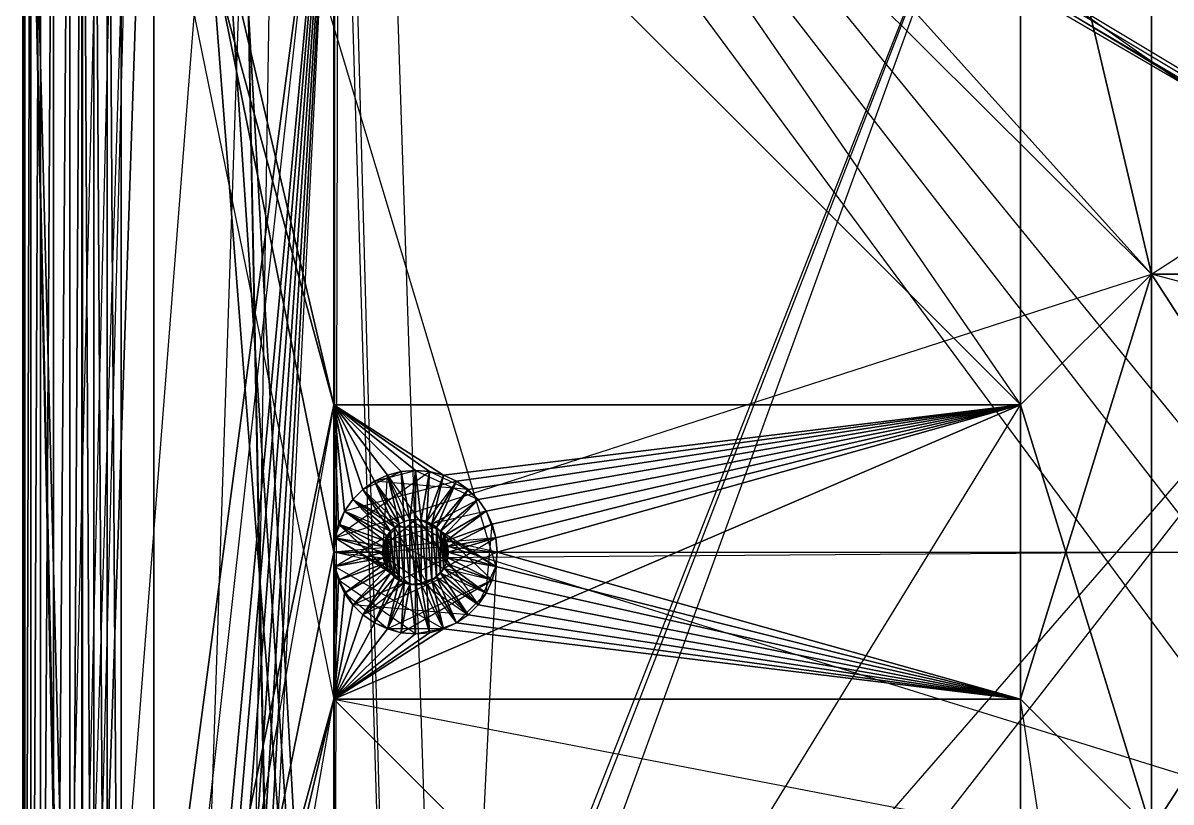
# Model space of a CAD drawing. Extents: x -139 to 143, y -92 to 96.
# Drawn here: x -138.6 to -56.2, y -16.4 to 39.6 of the extents above; entities that cross this region are included whole.
import ezdxf

# ---------------------------------------------------------------- set-up
doc = ezdxf.new("R2010")
doc.units = 0
doc.layers.get('0').update_dxf_attribs({"linetype": 'CONTINUOUS'})

msp = doc.modelspace()

# ---------------------------------------------------------------- linework, layer by layer
at = {"color": 7}
for points in [[(-129.233, -89.72, -0.822), (-129.233, 92.869, -0.587), (-129.233, 95.572, -0.822), (-129.233, 95.572, -0.587), (-129.233, 92.869, -0.587), (-129.233, 95.572, -0.822), (-129.233, 92.869, -0.587), (-129.233, 92.869, -0.822), (-129.233, 95.572, -0.822), (133.958, -92.422, -0.822)], [(133.958, 95.572, 5.052), (-129.233, 95.572, -0.587), (133.958, 95.572, 5.052), (-129.233, 95.572, 5.052), (-129.233, 95.572, -0.587), (-129.233, -92.422, -0.587), (133.958, -92.422, -0.822), (-129.233, -92.422, -0.822), (-129.233, -92.422, -0.587), (-129.233, -92.422, -0.587), (133.958, -92.422, -0.587)], [(132.326, -92.279, 5.052), (-127.601, -92.279, 5.052), (-126.019, -91.855, 5.052), (132.326, -92.279, 5.052), (-127.601, -92.279, 5.052), (133.958, -92.422, 5.052), (-129.233, -92.422, 5.052), (-127.601, -92.279, 5.052), (-121.422, 91.342, 5.052), (126.757, 92.214, 5.052)], [(126.147, 91.342, 5.287), (-121.422, 91.342, 5.052), (126.147, 91.342, 5.287), (-121.422, 91.342, 5.287), (-121.422, 91.342, 5.052), (-131.583, 79.906, -5.287), (-131.583, 77.107, -0.587), (-131.583, 79.906, -0.587), (-131.583, 79.906, -5.287), (-131.583, 77.107, -0.587), (-131.583, -73.958, -0.587), (-131.583, 77.107, -0.117), (-131.583, 77.107, -0.587), (-131.583, 79.906, -5.287), (-131.583, -73.958, -0.587), (-131.583, 77.107, -0.587), (-131.583, 79.906, -5.287), (-131.583, -76.757, -5.287)], [(-122.94, -80.732, 5.287), (-66.961, 61.498, 5.287), (-122.536, 86.172, 5.287), (-121.422, 91.342, 5.287), (-66.961, 61.498, 5.287), (-121.422, -88.192, 5.287)], [(-17.612, 73.247, 5.287), (-66.961, 61.498, 5.287), (-121.422, 91.342, 5.287), (-57.561, 73.247, 5.287), (-66.961, 61.498, 5.287), (-122.638, -81.859, 5.287)], [(69.399, 47.859, 5.287), (-121.422, 91.342, 5.287), (-17.612, 73.247, 5.287), (-57.561, 73.247, 5.287), (-121.422, 91.342, 5.287), (-66.961, 12.149, 5.287), (-57.561, 21.549, 5.287), (-66.961, -9, 5.287), (-66.961, 12.149, 5.287), (-66.961, 61.498, 5.287), (-57.561, 21.549, 5.287), (-66.961, 12.149, 5.287), (-66.961, 61.498, 5.287), (-57.561, 21.549, 5.287), (-66.961, 61.498, 5.287), (-57.561, 73.247, 5.287), (-57.561, 21.549, 5.287), (-122.536, 86.172, 5.287), (-66.961, 61.498, 5.287), (-116.309, 61.498, 5.287), (-122.536, 86.172, 5.287), (-17.612, 73.247, 5.287), (-121.422, 91.342, 5.287), (126.147, 91.342, 5.287)], [(133.958, -92.422, -0.587), (-134.403, -78.774, -0.822), (-134.403, 81.923, -5.287), (-134.403, 81.923, -0.822), (-134.403, -78.774, -0.822), (-134.403, 81.923, -5.287), (-134.403, -78.774, -0.822), (-134.403, -78.774, -5.287), (-134.403, 81.923, -5.287), (-134.403, -75.211, 5.287), (-134.403, 78.361, 5.052), (-134.403, 78.361, 5.287), (-134.403, -75.211, 5.287), (-134.403, 78.361, 5.052), (-134.403, -75.211, 5.287), (-134.403, -75.211, 5.052), (-134.403, 78.361, 5.052), (128.158, 89.521, -5.287), (-122.968, 88.522, -5.287), (127.692, 88.522, -5.287)], [(124.893, -85.372, -0.587), (-122.968, -85.372, -5.287), (127.692, -85.372, -5.287), (-120.169, -85.372, -0.587), (-122.968, -85.372, -5.287), (124.893, -85.372, -0.587), (-120.169, -85.372, -0.587), (-122.968, -85.372, -5.287), (-120.169, -85.372, -0.587), (-122.968, -85.372, -0.587), (-122.968, -85.372, -5.287), (-120.169, 88.522, -0.117), (124.893, 88.522, -0.587), (-120.169, 88.522, -0.587), (-120.169, 88.522, -0.117), (124.893, 88.522, -0.587), (-120.169, 88.522, -0.117), (124.893, 88.522, -0.117)], [(-5.708, 77.858, -0.117), (-66.961, 61.498, -0.117), (-57.561, 21.549, -0.117), (-57.561, 73.247, -0.117), (-66.961, 61.498, -0.117), (-57.561, 21.549, -0.117), (-66.961, 12.149, -0.117), (-57.561, -18.4, -0.117), (-57.561, 21.549, -0.117), (-57.561, 21.549, -0.117), (-66.961, 61.498, -0.117), (-66.961, 12.149, -0.117), (-57.561, 21.549, -0.117), (-104.914, 74.082, -0.117), (-66.961, 61.498, -0.117), (-57.561, 73.247, -0.117), (-104.914, 74.082, -0.117), (-120.169, 88.522, -0.117), (-57.561, 73.247, -0.117), (-5.708, 77.858, -0.117), (-120.169, 88.522, -0.117), (-120.169, 88.522, -0.117), (-5.708, 77.858, -0.117)], [(-135.931, -83.022, 5.287), (-122.638, 87.335, 5.287)], [(-138.633, -83.022, 5.052), (-138.633, 86.172, -0.587), (-138.633, 86.172, 5.052), (-138.633, -83.022, 5.052), (-138.633, -83.022, -0.587), (-138.633, 86.172, -0.587), (-138.633, -83.022, 5.052), (-138.633, -83.022, -0.587), (-138.633, 86.172, -0.587), (-138.633, -83.022, -0.587), (-138.633, 86.172, -0.822), (-138.633, 86.172, -0.587), (-138.633, 86.172, -0.822), (-138.633, -83.022, -0.587), (-138.633, -83.022, -0.822), (-138.633, 86.172, -0.822), (140.553, 85.009, -0.822)], [(143.358, -83.022, -0.822), (-138.633, 86.172, -0.822), (-134.403, 81.923, -0.822), (-135.033, 82.823, -0.822), (-138.633, 86.172, -0.822), (-134.403, 81.923, -0.822), (-138.633, 86.172, -0.822), (-134.403, -78.774, -0.822), (-134.403, 81.923, -0.822), (-138.633, 86.172, -0.822), (-135.033, 82.823, -0.822), (-135.527, 83.881, -0.822), (-138.633, 86.172, -0.822), (-138.633, -83.022, -0.822)], [(-134.403, -78.774, -0.822), (-138.633, 86.172, -0.822), (-138.633, -83.022, -0.822), (-138.633, 86.172, -0.822), (-135.527, 83.881, -0.822), (-135.829, 85.009, -0.822), (-138.633, 86.172, -0.822), (-134.403, -78.774, -0.822)], [(-134.403, -78.774, -0.822), (-138.633, 86.172, -0.822), (-135.829, 85.009, -0.822), (-135.931, 86.172, -0.822), (-138.633, 86.172, -0.822), (-135.033, -79.674, -0.822)], [(140.655, 86.172, -0.822), (-135.931, 86.172, -0.587), (-138.633, 86.172, -0.822), (-135.931, 86.172, -0.822), (-135.931, 86.172, -0.587), (-138.633, 86.172, -0.822), (-135.931, 86.172, -0.587), (-138.633, 86.172, -0.587), (-138.633, 86.172, -0.822), (-135.275, -75.822, 5.052), (-134.403, 78.361, 5.052), (-134.403, -75.211, 5.052)], [(-138.633, -83.022, 5.052), (-138.49, 84.54, 5.052), (-138.633, -83.022, 5.052), (-138.633, 86.172, 5.052), (-138.49, 84.54, 5.052), (143.215, -81.39, 5.052)], [(-123.433, -79.674, 5.287), (-116.309, 61.498, 5.287), (-122.638, 85.009, 5.287), (-122.536, 86.172, 5.287), (-116.309, 61.498, 5.287), (-124.103, -78.717, 5.287)], [(-124.103, -78.717, 5.287), (-116.309, 61.498, 5.287), (-122.94, 83.881, 5.287), (-122.638, 85.009, 5.287), (-116.309, 61.498, 5.287), (-124.929, -77.892, 5.287)], [(-138.633, -83.022, 5.052), (-138.49, 84.54, 5.052), (-138.49, -81.39, 5.052)], [(-138.49, -81.39, 5.052), (-138.49, 84.54, 5.052), (-138.066, 82.957, 5.052), (-138.49, -81.39, 5.052)], [(-135.527, 83.881, -0.587), (140.655, -83.022, -0.587)], [(-135.527, 83.881, 5.287), (143.358, -83.022, 5.052)], [(-124.929, -77.892, 5.287), (-116.309, 61.498, 5.287), (-123.433, 82.823, 5.287), (-122.94, 83.881, 5.287), (-116.309, 61.498, 5.287), (-125.885, -77.222, 5.287)], [(-138.49, -81.39, 5.052), (-138.066, 82.957, 5.052), (-138.066, -79.808, 5.052)], [(-138.066, -79.808, 5.052), (-138.066, 82.957, 5.052), (-137.374, 81.472, 5.052), (-138.066, -79.808, 5.052)], [(-135.033, 82.823, 5.287), (-116.309, -9, 5.287), (-66.961, 12.149, 5.287), (-66.961, -9, 5.287), (-116.309, -9, 5.287), (-66.961, 12.149, 5.287), (-116.309, -9, 5.287), (-116.309, 12.149, 5.287), (-66.961, 12.149, 5.287), (-57.561, -18.4, 5.287), (-31.712, 21.549, 5.287)], [(-125.885, -77.222, 5.287), (-116.309, 61.498, 5.287), (-124.103, 81.867, 5.287), (-123.433, 82.823, 5.287), (-116.309, 61.498, 5.287), (-126.943, -76.729, 5.287)], [(-133.538, -77.892, -5.287), (-134.364, 81.867, -5.287), (-134.403, 81.923, -5.287), (-134.364, -78.717, -5.287), (-134.364, 81.867, -5.287), (-134.403, 81.923, -5.287), (-134.364, -78.717, -5.287), (-134.403, 81.923, -5.287), (-134.403, -78.774, -5.287)], [(-132.582, -77.222, -5.287), (-133.538, 81.042, -5.287), (-134.364, 81.867, -5.287), (-133.538, -77.892, -5.287), (-133.538, 81.042, -5.287), (-134.364, 81.867, -5.287), (-134.364, 81.867, -5.287), (-134.364, -78.717, -5.287)], [(-126.943, -76.729, 5.287), (-116.309, 61.498, 5.287), (-124.929, 81.042, 5.287), (-124.103, 81.867, 5.287), (-116.309, 61.498, 5.287), (-128.07, -76.427, 5.287)], [(-138.066, -79.808, 5.052), (-137.374, 81.472, 5.052), (-137.374, -78.323, 5.052)], [(-137.374, -78.323, 5.052), (-137.374, 81.472, 5.052), (-136.434, 80.13, 5.052), (-137.374, -78.323, 5.052)], [(-135.275, -75.822, 5.287), (-131.524, 79.879, 5.287), (-134.403, 78.361, 5.287), (-132.582, 80.372, 5.287), (-131.524, 79.879, 5.287), (-132.582, 80.372, 5.287), (-134.403, 78.361, 5.287), (-133.538, 81.042, 5.287), (-132.582, 80.372, 5.287), (-136.434, -76.98, 5.287)], [(-131.583, -76.757, -5.287), (-132.582, 80.372, -5.287), (-133.538, 81.042, -5.287), (-132.582, -77.222, -5.287), (-132.582, 80.372, -5.287), (-133.538, 81.042, -5.287), (-133.538, 81.042, -5.287), (-133.538, -77.892, -5.287)], [(-128.07, -76.427, 5.287), (-116.309, 61.498, 5.287), (-125.885, 80.372, 5.287), (-124.929, 81.042, 5.287), (-116.309, 61.498, 5.287), (-129.233, -76.325, 5.287)], [(-137.374, -78.323, 5.052), (-136.434, 80.13, 5.052), (-136.434, -76.98, 5.052)], [(-136.434, -76.98, 5.052), (-136.434, 80.13, 5.052), (-135.275, 78.971, 5.052), (-136.434, -76.98, 5.052)], [(-129.233, -76.325, 5.287), (-116.309, 61.498, 5.287), (-126.943, 79.879, 5.287), (-125.885, 80.372, 5.287), (-116.309, 61.498, 5.287), (-134.403, 78.361, 5.287), (-116.309, 12.149, 5.287), (-134.403, -75.211, 5.287), (-134.403, 78.361, 5.287), (-116.309, 61.498, 5.287), (-128.07, 79.576, 5.287), (-126.943, 79.879, 5.287), (-116.309, 61.498, 5.287), (-116.309, -58.348, 5.287)], [(137.306, -77.222, -5.287), (-132.582, 80.372, -5.287), (-131.583, -76.757, -5.287), (-131.583, 79.906, -5.287), (-132.582, 80.372, -5.287), (-132.582, 80.372, -5.287), (-132.582, -77.222, -5.287)], [(-119.977, -84.655, -0.117), (-123.191, 78.971, -0.117), (-115.522, 75.01, -0.117), (-122.033, 80.13, -0.117), (-123.191, 78.971, -0.117), (-119.977, -81.39, -0.117)], [(-134.403, -75.211, 5.287), (-130.396, 79.576, 5.287), (-134.403, 78.361, 5.287), (-131.524, 79.879, 5.287), (-130.396, 79.576, 5.287), (-135.275, -75.822, 5.287)], [(-134.403, -75.211, 5.287), (-116.309, 61.498, 5.287), (-129.233, 79.475, 5.287), (-128.07, 79.576, 5.287), (-116.309, 61.498, 5.287), (-134.403, -75.211, 5.287)], [(-134.403, -75.211, 5.287), (-129.233, 79.475, 5.287), (-134.403, 78.361, 5.287), (-130.396, 79.576, 5.287), (-129.233, 79.475, 5.287), (-134.403, -75.211, 5.287)], [(-134.403, -75.211, 5.287), (-129.233, 79.475, 5.287), (-116.309, 61.498, 5.287), (-134.403, 78.361, 5.287), (-129.233, 79.475, 5.287), (-134.403, -75.211, 5.287)], [(-131.583, -73.958, -0.587), (-131.583, 79.906, -5.287), (-131.583, -76.757, -5.287)], [(-136.434, -76.98, 5.052), (-135.275, 78.971, 5.052), (-135.275, -75.822, 5.052)], [(-135.275, -75.822, 5.052), (-135.275, 78.971, 5.052), (-134.403, 78.361, 5.052), (-135.275, -75.822, 5.052)], [(-116.309, -58.348, 5.287), (-116.309, 12.149, 5.287), (-134.403, 78.361, 5.287), (-116.309, 61.498, 5.287), (-116.309, 12.149, 5.287), (-134.403, -75.211, 5.287)], [(-116.309, -68.923, -0.117), (-124.534, 78.032, -0.117), (-116.22, 73.093, -0.117), (-123.191, 78.971, -0.117), (-124.534, 78.032, -0.117), (-116.309, -68.923, -0.117)], [(-4.688, -74.798, -0.117), (-115.522, 75.01, -0.117), (-123.191, 78.971, -0.117), (-115.955, 74.082, -0.117), (-115.522, 75.01, -0.117), (-111.454, -74.708, -0.117)], [(-111.454, -74.708, -0.117), (-115.955, 74.082, -0.117), (-123.191, 78.971, -0.117), (-116.22, 73.093, -0.117), (-115.955, 74.082, -0.117), (-116.309, -68.923, -0.117)], [(-116.309, -68.923, -0.117), (-126.019, 77.339, -0.117), (-116.309, 72.072, -0.117), (-124.534, 78.032, -0.117), (-126.019, 77.339, -0.117), (-116.309, -68.923, -0.117)], [(-116.309, -68.923, -0.117), (-116.22, 73.093, -0.117), (-124.534, 78.032, -0.117), (-116.309, 72.072, -0.117), (-116.22, 73.093, -0.117), (-116.309, -68.923, -0.117)], [(-131.583, -73.958, -0.587), (-131.583, 77.107, -0.117), (-131.583, -73.958, -0.587)], [(-131.583, -73.958, -0.117), (-131.583, 77.107, -0.117), (136.308, 77.107, -0.117)], [(-131.583, 77.107, -0.117), (-116.309, 12.149, -0.117), (-116.309, 61.498, -0.117), (-116.309, 12.149, -0.117), (-131.583, 77.107, -0.117), (-116.309, 1.575, -0.117), (-116.309, 12.149, -0.117), (-131.583, -73.958, -0.117), (-116.309, 1.575, -0.117), (-131.583, 77.107, -0.117), (-131.583, -73.958, -0.117), (-114.934, 75.849, -0.117)], [(-116.309, -68.923, -0.117), (-116.309, 61.498, -0.117), (-129.233, 76.772, -0.117), (-130.866, 76.915, -0.117), (-116.309, 61.498, -0.117), (-116.309, -68.923, -0.117)], [(-116.309, -68.923, -0.117), (-116.309, 61.498, -0.117), (-127.601, 76.915, -0.117), (-129.233, 76.772, -0.117), (-116.309, 61.498, -0.117), (-116.309, -68.923, -0.117)], [(-116.309, -68.923, -0.117), (-127.601, 76.915, -0.117), (-116.309, 72.072, -0.117), (-126.019, 77.339, -0.117), (-127.601, 76.915, -0.117), (-116.309, -68.923, -0.117)], [(-127.601, 76.915, -0.117), (-104.649, 0.555, -0.117), (-66.961, -9, -0.117), (-104.559, 1.575, -0.117), (-104.649, 0.555, -0.117), (-104.914, -0.434, -0.117), (-66.961, -9, -0.117), (-104.649, 0.555, -0.117), (-104.914, -0.434, -0.117), (-105.346, -1.363, -0.117), (-66.961, -9, -0.117), (-104.914, -0.434, -0.117), (-105.346, -1.363, -0.117), (-105.934, -2.201, -0.117), (-66.961, -9, -0.117), (-105.346, -1.363, -0.117), (-105.934, -2.201, -0.117), (-106.658, -2.926, -0.117), (-66.961, -9, -0.117), (-105.934, -2.201, -0.117), (-106.658, -2.926, -0.117), (-107.497, -3.513, -0.117), (-66.961, -9, -0.117), (-106.658, -2.926, -0.117), (-107.497, -3.513, -0.117), (-108.425, -3.946, -0.117), (-66.961, -9, -0.117), (-107.497, -3.513, -0.117), (-108.425, -3.946, -0.117), (-116.309, -9, -0.117), (-108.425, -3.946, -0.117), (-109.414, -4.211, -0.117), (-116.309, -9, -0.117), (-116.309, -9, -0.117), (-109.414, -4.211, -0.117), (-110.434, -4.3, -0.117), (-116.309, -9, -0.117), (-116.309, -9, -0.117), (-110.434, -4.3, -0.117), (-111.454, -4.211, -0.117), (-116.309, -9, -0.117), (-108.425, -3.946, -0.117), (-116.309, -9, -0.117), (-66.961, -9, -0.117), (-108.425, -3.946, -0.117), (-112.443, -3.946, -0.117), (-116.309, -9, -0.117), (-111.454, -4.211, -0.117), (-112.443, -3.946, -0.117), (-113.371, -3.513, -0.117), (-116.309, -9, -0.117), (-112.443, -3.946, -0.117), (-113.371, -3.513, -0.117), (-114.21, -2.926, -0.117), (-116.309, -9, -0.117), (-113.371, -3.513, -0.117), (-114.21, -2.926, -0.117), (-114.934, -2.201, -0.117), (-116.309, -9, -0.117), (-114.21, -2.926, -0.117), (-114.934, -2.201, -0.117), (-115.522, -1.363, -0.117), (-116.309, -9, -0.117), (-114.934, -2.201, -0.117), (-115.522, -1.363, -0.117), (-115.955, -0.434, -0.117), (-116.309, -9, -0.117), (-115.522, -1.363, -0.117), (-115.955, -0.434, -0.117), (-116.22, 0.555, -0.117), (-116.309, -9, -0.117), (-115.955, -0.434, -0.117), (-116.22, 0.555, -0.117), (-116.309, -9, -0.117), (-116.22, 0.555, -0.117), (-116.309, 1.575, -0.117), (-116.309, -9, -0.117), (38.965, -38.926, -0.117)], [(-22.312, 12.149, -0.117), (-57.561, 21.549, -0.117), (-57.561, 73.247, 5.287), (-57.561, 73.247, -0.117), (-57.561, 21.549, -0.117), (-57.561, 73.247, 5.287), (-57.561, 21.549, -0.117), (-57.561, 21.549, 5.287), (-57.561, 73.247, 5.287), (-31.712, 21.549, 5.287)], [(-135.527, -85.313, 5.287), (1.187, 72.072, -9.4)], [(-112.748, -69.331, -0.117), (-2.373, 72.481, -0.117)], [(-7.002, 1.167, -0.117), (-108.12, 72.481, -0.117)], [(-108.084, 72.072, -9.4), (1.187, -68.923, -9.4)], [(-112.748, 71.664, -0.117), (-108.12, -68.515, -0.117)], [(-31.712, -18.4, -0.117), (-104.649, 71.052, -0.117)], [(-116.309, -58.348, -0.117), (-116.309, 12.149, -0.117), (-116.309, 61.498, 5.287)], [(-116.309, 61.498, -0.117), (-116.309, 12.149, -0.117), (-116.309, 61.498, 5.287), (-116.309, 12.149, -0.117), (-116.309, 12.149, 5.287), (-116.309, 61.498, 5.287), (-66.961, 12.149, 5.287), (-66.961, 61.498, -0.117)], [(-66.961, 61.498, -0.117), (-66.961, 12.149, 5.287), (-116.309, 12.149, -0.117), (-66.961, 12.149, -0.117), (-66.961, 12.149, 5.287), (-116.309, 12.149, -0.117), (-66.961, 12.149, 5.287), (-116.309, 12.149, 5.287), (-116.309, 12.149, -0.117)], [(-66.961, 61.498, 5.287), (-66.961, 12.149, 5.287), (-66.961, 61.498, -0.117), (-66.961, 12.149, 5.287), (-66.961, 12.149, -0.117), (-66.961, 61.498, -0.117)], [(-31.712, 21.549, 5.287), (-57.561, 21.549, -0.117), (-31.712, 21.549, 5.287), (-57.561, 21.549, 5.287), (-57.561, 21.549, -0.117), (-17.612, 47.398, 5.287)], [(-116.22, -67.903, -0.117), (-66.961, 12.149, -0.117), (-104.559, 1.575, -0.117), (-66.961, -9, -0.117), (-66.961, 12.149, -0.117), (-66.961, 12.149, -0.117), (-104.649, 2.595, -0.117), (-104.559, 1.575, -0.117), (-66.961, 12.149, -0.117), (-66.961, 12.149, -0.117), (-104.914, 3.584, -0.117), (-104.649, 2.595, -0.117), (-66.961, 12.149, -0.117), (-66.961, 12.149, -0.117), (-105.346, 4.512, -0.117), (-104.914, 3.584, -0.117), (-66.961, 12.149, -0.117), (-66.961, 12.149, -0.117), (-105.934, 5.351, -0.117), (-105.346, 4.512, -0.117), (-66.961, 12.149, -0.117), (-66.961, 12.149, -0.117), (-106.658, 6.075, -0.117), (-105.934, 5.351, -0.117), (-66.961, 12.149, -0.117), (-66.961, 12.149, -0.117), (-107.497, 6.663, -0.117), (-106.658, 6.075, -0.117), (-66.961, 12.149, -0.117), (-66.961, 12.149, -0.117), (-108.425, 7.095, -0.117), (-107.497, 6.663, -0.117), (-66.961, 12.149, -0.117), (-116.309, 12.149, -0.117), (-108.425, 7.095, -0.117), (-66.961, 12.149, -0.117), (-116.309, 12.149, -0.117), (-108.425, 7.095, -0.117), (-116.309, 12.149, -0.117), (-109.414, 7.36, -0.117), (-108.425, 7.095, -0.117), (-109.414, 7.36, -0.117), (-116.309, 12.149, -0.117), (-110.434, 7.45, -0.117), (-109.414, 7.36, -0.117), (-110.434, 7.45, -0.117), (-116.309, 12.149, -0.117), (-111.454, 7.36, -0.117), (-110.434, 7.45, -0.117), (-116.309, 12.149, -0.117), (-112.443, 7.095, -0.117), (-111.454, 7.36, -0.117), (-116.309, 12.149, -0.117), (-116.309, 12.149, -0.117), (-113.371, 6.663, -0.117), (-112.443, 7.095, -0.117), (-116.309, 12.149, -0.117), (-116.309, 12.149, -0.117), (-114.21, 6.075, -0.117), (-113.371, 6.663, -0.117), (-116.309, 12.149, -0.117), (-116.309, 12.149, -0.117), (-114.934, 5.351, -0.117), (-114.21, 6.075, -0.117), (-116.309, 12.149, -0.117), (-116.309, 12.149, -0.117), (-115.522, 4.512, -0.117), (-114.934, 5.351, -0.117), (-116.309, 12.149, -0.117), (-116.309, 12.149, -0.117), (-115.955, 3.584, -0.117), (-115.522, 4.512, -0.117), (-116.309, 12.149, -0.117), (-116.309, 12.149, -0.117), (-116.22, 2.595, -0.117), (-115.955, 3.584, -0.117), (-116.309, 12.149, -0.117), (-116.22, 2.595, -0.117), (-116.309, 12.149, -0.117), (-116.309, 1.575, -0.117), (-116.22, 2.595, -0.117), (-57.561, 21.549, -0.117), (-31.712, -18.4, -0.117)], [(-57.561, -18.4, 5.287), (-66.961, -9, 5.287), (-57.561, 21.549, 5.287), (-57.561, -18.4, 5.287)], [(-57.561, -18.4, 5.287), (-31.712, 21.549, 5.287), (-57.561, -18.4, 5.287), (-57.561, 21.549, 5.287), (-31.712, 21.549, 5.287)], [(-31.712, 21.549, -0.117), (-57.561, 21.549, -0.117), (-31.712, -18.4, -0.117), (-57.561, 21.549, -0.117), (-57.561, -18.4, -0.117)], [(-31.712, 21.549, 5.287), (-57.561, 21.549, -0.117), (-31.712, 21.549, -0.117)], [(-134.403, -75.211, 5.287), (-116.309, -9, 5.287), (-134.403, -75.211, 5.287), (-116.309, 12.149, 5.287), (-116.309, -9, 5.287), (-66.961, -58.348, 5.287)], [(-57.561, -70.098, -0.117), (-66.961, -9, -0.117), (-57.561, -18.4, -0.117), (-66.961, 12.149, -0.117), (-66.961, -9, -0.117), (-66.961, -58.348, -0.117)], [(-108.084, -68.923, -9.4), (-104.559, 1.575, -9.4), (-104.649, 2.595, -0.117), (-104.649, 2.595, -9.4), (-104.559, 1.575, -9.4), (-104.649, 2.595, -0.117), (-104.559, 1.575, -9.4), (-104.559, 1.575, -0.117), (-104.649, 2.595, -0.117), (-116.309, 1.575, -0.117), (-116.22, 2.595, -9.4), (-116.22, 2.595, -0.117), (-116.309, 1.575, -0.117), (-116.22, 2.595, -9.4), (-116.309, 1.575, -0.117), (-116.309, 1.575, -9.4), (-116.22, 2.595, -9.4), (-109.414, 7.36, -0.117), (-110.434, 7.45, -9.4), (-109.414, 7.36, -9.4), (-109.414, 7.36, -0.117), (-110.434, 7.45, -9.4), (-109.414, 7.36, -0.117), (-110.434, 7.45, -0.117), (-110.434, 7.45, -9.4), (-105.934, 5.351, -0.117), (-106.658, 6.075, -9.4), (-105.934, 5.351, -9.4), (-105.934, 5.351, -0.117), (-106.658, 6.075, -9.4), (-105.934, 5.351, -0.117), (-106.658, 6.075, -0.117), (-106.658, 6.075, -9.4), (-113.371, 6.663, -0.117), (-114.21, 6.075, -9.4), (-113.371, 6.663, -9.4), (-113.371, 6.663, -0.117), (-114.21, 6.075, -9.4), (-113.371, 6.663, -0.117), (-114.21, 6.075, -0.117), (-114.21, 6.075, -9.4), (-111.454, 7.36, -0.117), (-112.443, 7.095, -9.4), (-111.454, 7.36, -9.4), (-111.454, 7.36, -0.117), (-112.443, 7.095, -9.4), (-111.454, 7.36, -0.117), (-112.443, 7.095, -0.117), (-112.443, 7.095, -9.4), (-105.934, -2.201, -9.4), (-105.346, -1.363, -0.117), (-105.346, -1.363, -9.4), (-105.934, -2.201, -9.4), (-105.346, -1.363, -0.117), (-105.934, -2.201, -9.4), (-105.934, -2.201, -0.117), (-105.346, -1.363, -0.117), (-104.914, 3.584, -9.4), (-105.346, 4.512, -0.117), (-105.346, 4.512, -9.4), (-104.914, 3.584, -9.4), (-105.346, 4.512, -0.117), (-104.914, 3.584, -9.4), (-104.914, 3.584, -0.117), (-105.346, 4.512, -0.117), (-104.649, 2.595, -9.4), (-104.914, 3.584, -0.117), (-104.914, 3.584, -9.4), (-104.649, 2.595, -9.4), (-104.914, 3.584, -0.117), (-104.649, 2.595, -9.4), (-104.649, 2.595, -0.117), (-104.914, 3.584, -0.117), (-105.346, 4.512, -9.4), (-105.934, 5.351, -0.117), (-105.934, 5.351, -9.4), (-105.346, 4.512, -9.4), (-105.934, 5.351, -0.117), (-105.346, 4.512, -9.4), (-105.346, 4.512, -0.117), (-105.934, 5.351, -0.117), (-107.497, 6.663, -0.117), (-108.425, 7.095, -9.4), (-107.497, 6.663, -9.4), (-107.497, 6.663, -0.117), (-108.425, 7.095, -9.4), (-107.497, 6.663, -0.117), (-108.425, 7.095, -0.117), (-108.425, 7.095, -9.4), (-108.425, 7.095, -0.117), (-109.414, 7.36, -9.4), (-108.425, 7.095, -9.4), (-108.425, 7.095, -0.117), (-109.414, 7.36, -9.4), (-108.425, 7.095, -0.117), (-109.414, 7.36, -0.117), (-109.414, 7.36, -9.4), (-106.658, 6.075, -0.117), (-107.497, 6.663, -9.4), (-106.658, 6.075, -9.4), (-106.658, 6.075, -0.117), (-107.497, 6.663, -9.4), (-106.658, 6.075, -0.117), (-107.497, 6.663, -0.117), (-107.497, 6.663, -9.4), (-115.522, 4.512, -0.117), (-114.934, 5.351, -9.4), (-114.934, 5.351, -0.117), (-115.522, 4.512, -0.117), (-114.934, 5.351, -9.4), (-115.522, 4.512, -0.117), (-115.522, 4.512, -9.4), (-114.934, 5.351, -9.4), (-114.21, 6.075, -0.117), (-114.934, 5.351, -9.4), (-114.21, 6.075, -9.4), (-114.21, 6.075, -0.117), (-114.934, 5.351, -9.4), (-114.21, 6.075, -0.117), (-114.934, 5.351, -0.117), (-114.934, 5.351, -9.4), (-108.084, 1.575, -9.4), (-104.559, 1.575, -9.4), (-104.649, 2.595, -9.4), (-108.084, 1.575, -9.4), (-108.12, 1.983, -9.4), (-104.649, 2.595, -9.4), (-104.914, 3.584, -9.4), (-108.12, 1.983, -9.4), (-104.559, 1.575, -9.4), (-108.084, 1.575, -9.4), (-104.649, 0.555, -9.4), (-104.559, 1.575, -9.4), (-108.226, 2.379, -9.4), (-104.914, 3.584, -9.4), (-105.346, 4.512, -9.4), (-108.226, 2.379, -9.4), (-108.12, 1.167, -9.4), (-104.649, 0.555, -9.4), (-108.084, 1.575, -9.4), (-108.12, 1.167, -9.4), (-108.399, 2.75, -9.4), (-105.346, 4.512, -9.4), (-105.934, 5.351, -9.4), (-108.399, 2.75, -9.4), (-104.649, 0.555, -9.4), (-108.12, 1.167, -9.4), (-104.914, -0.434, -9.4), (-104.649, 0.555, -9.4), (-108.634, 3.085, -9.4), (-105.934, 5.351, -9.4), (-106.658, 6.075, -9.4), (-108.634, 3.085, -9.4), (-108.226, 0.771, -9.4), (-104.914, -0.434, -9.4), (-108.12, 1.167, -9.4), (-108.226, 0.771, -9.4), (-108.924, 3.375, -9.4), (-106.658, 6.075, -9.4), (-107.497, 6.663, -9.4), (-108.924, 3.375, -9.4), (-104.914, -0.434, -9.4), (-108.226, 0.771, -9.4), (-105.346, -1.363, -9.4), (-104.914, -0.434, -9.4), (-108.399, 0.4, -9.4), (-105.346, -1.363, -9.4), (-108.226, 0.771, -9.4), (-108.399, 0.4, -9.4), (-104.649, 2.595, -9.4), (-108.12, 1.983, -9.4), (-108.084, 1.575, -9.4), (-104.649, 2.595, -9.4), (-104.914, 3.584, -9.4), (-108.226, 2.379, -9.4), (-108.12, 1.983, -9.4), (-104.914, 3.584, -9.4), (-105.346, 4.512, -9.4), (-108.399, 2.75, -9.4), (-108.226, 2.379, -9.4), (-105.346, 4.512, -9.4), (-109.259, 3.61, -9.4), (-107.497, 6.663, -9.4), (-108.425, 7.095, -9.4), (-109.259, 3.61, -9.4), (-105.934, 5.351, -9.4), (-108.634, 3.085, -9.4), (-108.399, 2.75, -9.4), (-105.934, 5.351, -9.4), (-106.658, 6.075, -9.4), (-108.924, 3.375, -9.4), (-108.634, 3.085, -9.4), (-106.658, 6.075, -9.4), (-107.497, 6.663, -9.4), (-109.259, 3.61, -9.4), (-108.924, 3.375, -9.4), (-107.497, 6.663, -9.4), (-109.63, 3.783, -9.4), (-108.425, 7.095, -9.4), (-109.414, 7.36, -9.4), (-109.63, 3.783, -9.4), (-108.425, 7.095, -9.4), (-109.63, 3.783, -9.4), (-109.259, 3.61, -9.4), (-108.425, 7.095, -9.4), (-109.414, 7.36, -9.4), (-110.026, 3.889, -9.4), (-109.63, 3.783, -9.4), (-109.414, 7.36, -9.4), (-110.434, 7.45, -9.4), (-110.026, 3.889, -9.4), (-109.414, 7.36, -9.4), (-110.434, 7.45, -9.4), (-110.434, 7.45, -9.4), (-110.434, 3.925, -9.4), (-110.026, 3.889, -9.4), (-110.434, 7.45, -9.4), (-110.434, 7.45, -9.4), (-110.842, 3.889, -9.4), (-110.434, 3.925, -9.4), (-110.434, 7.45, -9.4), (-111.454, 7.36, -9.4), (-110.842, 3.889, -9.4), (-110.434, 7.45, -9.4), (-111.454, 7.36, -9.4), (-110.842, 3.889, -9.4), (-111.454, 7.36, -9.4), (-111.238, 3.783, -9.4), (-110.842, 3.889, -9.4), (-112.443, 7.095, -9.4), (-111.238, 3.783, -9.4), (-111.454, 7.36, -9.4), (-112.443, 7.095, -9.4), (-111.238, 3.783, -9.4), (-112.443, 7.095, -9.4), (-111.609, 3.61, -9.4), (-111.238, 3.783, -9.4), (-113.371, 6.663, -9.4), (-111.609, 3.61, -9.4), (-112.443, 7.095, -9.4), (-113.371, 6.663, -9.4), (-111.609, 3.61, -9.4), (-113.371, 6.663, -9.4), (-111.945, 3.375, -9.4), (-111.609, 3.61, -9.4), (-114.21, 6.075, -9.4), (-111.945, 3.375, -9.4), (-113.371, 6.663, -9.4), (-114.21, 6.075, -9.4), (-111.945, 3.375, -9.4), (-114.21, 6.075, -9.4), (-112.234, 3.085, -9.4), (-111.945, 3.375, -9.4), (-114.934, 5.351, -9.4), (-112.234, 3.085, -9.4), (-114.21, 6.075, -9.4), (-114.934, 5.351, -9.4), (-112.234, 3.085, -9.4), (-114.934, 5.351, -9.4), (-112.469, 2.75, -9.4), (-112.234, 3.085, -9.4), (-115.522, 4.512, -9.4), (-112.469, 2.75, -9.4), (-114.934, 5.351, -9.4), (-115.522, 4.512, -9.4), (-105.346, -1.363, -9.4), (-108.399, 0.4, -9.4), (-105.934, -2.201, -9.4), (-105.346, -1.363, -9.4), (-108.634, 0.064, -9.4), (-105.934, -2.201, -9.4), (-108.399, 0.4, -9.4), (-108.634, 0.064, -9.4), (-105.934, -2.201, -9.4), (-108.634, 0.064, -9.4), (-106.658, -2.926, -9.4), (-105.934, -2.201, -9.4), (-108.924, -0.225, -9.4), (-106.658, -2.926, -9.4), (-108.634, 0.064, -9.4), (-108.924, -0.225, -9.4), (-106.658, -2.926, -9.4), (-108.924, -0.225, -9.4), (-107.497, -3.513, -9.4), (-106.658, -2.926, -9.4), (-109.259, -0.46, -9.4), (-107.497, -3.513, -9.4), (-108.924, -0.225, -9.4), (-109.259, -0.46, -9.4), (-107.497, -3.513, -9.4), (-109.259, -0.46, -9.4), (-108.425, -3.946, -9.4), (-107.497, -3.513, -9.4), (-109.63, -0.633, -9.4), (-108.425, -3.946, -9.4), (-109.259, -0.46, -9.4), (-109.63, -0.633, -9.4), (-108.425, -3.946, -9.4), (-109.63, -0.633, -9.4), (-109.414, -4.211, -9.4), (-108.425, -3.946, -9.4), (-110.026, -0.739, -9.4), (-109.414, -4.211, -9.4), (-109.63, -0.633, -9.4), (-110.026, -0.739, -9.4), (-110.434, -0.775, -9.4), (-109.414, -4.211, -9.4), (-110.026, -0.739, -9.4), (-110.434, -0.775, -9.4), (-110.434, -0.775, -9.4), (-110.434, -4.3, -9.4), (-109.414, -4.211, -9.4), (-110.434, -0.775, -9.4), (-110.842, -0.739, -9.4), (-110.434, -4.3, -9.4), (-110.434, -0.775, -9.4), (-110.842, -0.739, -9.4), (-111.454, -4.211, -9.4), (-110.842, -0.739, -9.4), (-111.238, -0.633, -9.4), (-111.454, -4.211, -9.4), (-110.842, -0.739, -9.4), (-111.454, -4.211, -9.4), (-110.434, -4.3, -9.4), (-110.842, -0.739, -9.4), (-112.443, -3.946, -9.4), (-111.238, -0.633, -9.4), (-111.609, -0.46, -9.4), (-112.443, -3.946, -9.4), (-113.371, -3.513, -9.4), (-111.609, -0.46, -9.4), (-111.945, -0.225, -9.4), (-113.371, -3.513, -9.4), (-114.21, -2.926, -9.4), (-111.945, -0.225, -9.4), (-112.234, 0.064, -9.4), (-114.21, -2.926, -9.4), (-111.238, -0.633, -9.4), (-112.443, -3.946, -9.4), (-111.454, -4.211, -9.4), (-111.238, -0.633, -9.4), (-114.934, -2.201, -9.4), (-112.234, 0.064, -9.4), (-112.469, 0.4, -9.4), (-114.934, -2.201, -9.4), (-115.522, -1.363, -9.4), (-112.469, 0.4, -9.4), (-112.642, 0.771, -9.4), (-115.522, -1.363, -9.4), (-115.955, -0.434, -9.4), (-112.642, 0.771, -9.4), (-112.748, 1.167, -9.4), (-115.955, -0.434, -9.4), (-116.22, 0.555, -9.4), (-112.748, 1.167, -9.4), (-112.784, 1.575, -9.4), (-116.22, 0.555, -9.4), (-112.469, 2.75, -9.4), (-115.522, 4.512, -9.4), (-112.642, 2.379, -9.4), (-112.469, 2.75, -9.4), (-111.609, -0.46, -9.4), (-113.371, -3.513, -9.4), (-112.443, -3.946, -9.4), (-111.609, -0.46, -9.4), (-115.955, 3.584, -9.4), (-112.642, 2.379, -9.4), (-115.522, 4.512, -9.4), (-115.955, 3.584, -9.4), (-111.945, -0.225, -9.4), (-114.21, -2.926, -9.4), (-113.371, -3.513, -9.4), (-111.945, -0.225, -9.4), (-112.642, 2.379, -9.4), (-115.955, 3.584, -9.4), (-112.748, 1.983, -9.4), (-112.642, 2.379, -9.4), (-112.234, 0.064, -9.4), (-114.934, -2.201, -9.4), (-114.21, -2.926, -9.4), (-112.234, 0.064, -9.4), (-116.22, 2.595, -9.4), (-112.748, 1.983, -9.4), (-115.955, 3.584, -9.4), (-116.22, 2.595, -9.4), (-112.469, 0.4, -9.4), (-115.522, -1.363, -9.4), (-114.934, -2.201, -9.4), (-112.469, 0.4, -9.4), (-112.748, 1.983, -9.4), (-116.22, 2.595, -9.4), (-112.784, 1.575, -9.4), (-112.748, 1.983, -9.4), (-112.642, 0.771, -9.4), (-115.955, -0.434, -9.4), (-115.522, -1.363, -9.4), (-112.642, 0.771, -9.4), (-116.309, 1.575, -9.4), (-112.784, 1.575, -9.4), (-116.22, 2.595, -9.4), (-116.309, 1.575, -9.4), (-112.748, 1.167, -9.4), (-116.22, 0.555, -9.4), (-115.955, -0.434, -9.4), (-112.748, 1.167, -9.4), (-112.784, 1.575, -9.4), (-116.309, 1.575, -9.4), (-116.22, 0.555, -9.4), (-112.784, 1.575, -9.4), (-112.443, 7.095, -0.117), (-113.371, 6.663, -9.4), (-112.443, 7.095, -9.4), (-112.443, 7.095, -0.117), (-113.371, 6.663, -9.4), (-112.443, 7.095, -0.117), (-113.371, 6.663, -0.117), (-113.371, 6.663, -9.4), (-110.434, 7.45, -0.117), (-111.454, 7.36, -9.4), (-110.434, 7.45, -9.4), (-110.434, 7.45, -0.117), (-111.454, 7.36, -9.4), (-110.434, 7.45, -0.117), (-111.454, 7.36, -0.117), (-111.454, 7.36, -9.4), (-109.414, -4.211, -0.117), (-108.425, -3.946, -9.4), (-109.414, -4.211, -9.4), (-109.414, -4.211, -0.117), (-108.425, -3.946, -9.4), (-109.414, -4.211, -0.117), (-108.425, -3.946, -0.117), (-108.425, -3.946, -9.4), (-110.434, -4.3, -0.117), (-109.414, -4.211, -9.4), (-110.434, -4.3, -9.4), (-110.434, -4.3, -0.117), (-109.414, -4.211, -9.4), (-110.434, -4.3, -0.117), (-109.414, -4.211, -0.117), (-109.414, -4.211, -9.4), (-107.497, -3.513, -0.117), (-106.658, -2.926, -9.4), (-107.497, -3.513, -9.4), (-107.497, -3.513, -0.117), (-106.658, -2.926, -9.4), (-107.497, -3.513, -0.117), (-106.658, -2.926, -0.117), (-106.658, -2.926, -9.4), (-114.934, -2.201, -0.117), (-114.21, -2.926, -9.4), (-114.934, -2.201, -9.4), (-114.934, -2.201, -0.117), (-114.21, -2.926, -9.4), (-114.934, -2.201, -0.117), (-114.21, -2.926, -0.117), (-114.21, -2.926, -9.4), (-113.371, -3.513, -0.117), (-112.443, -3.946, -9.4), (-113.371, -3.513, -9.4), (-113.371, -3.513, -0.117), (-112.443, -3.946, -9.4), (-113.371, -3.513, -0.117), (-112.443, -3.946, -0.117), (-112.443, -3.946, -9.4), (-115.522, -1.363, -0.117), (-115.955, -0.434, -9.4), (-115.955, -0.434, -0.117), (-115.522, -1.363, -0.117), (-115.955, -0.434, -9.4), (-115.522, -1.363, -0.117), (-115.522, -1.363, -9.4), (-115.955, -0.434, -9.4), (-114.934, -2.201, -0.117), (-115.522, -1.363, -9.4), (-115.522, -1.363, -0.117), (-114.934, -2.201, -0.117), (-115.522, -1.363, -9.4), (-114.934, -2.201, -0.117), (-114.934, -2.201, -9.4), (-115.522, -1.363, -9.4), (-116.22, 0.555, -0.117), (-116.309, 1.575, -9.4), (-116.309, 1.575, -0.117), (-116.22, 0.555, -0.117), (-116.309, 1.575, -9.4), (-116.22, 0.555, -0.117), (-116.22, 0.555, -9.4), (-116.309, 1.575, -9.4), (-115.955, 3.584, -0.117), (-115.522, 4.512, -9.4), (-115.522, 4.512, -0.117), (-115.955, 3.584, -0.117), (-115.522, 4.512, -9.4), (-115.955, 3.584, -0.117), (-115.955, 3.584, -9.4), (-115.522, 4.512, -9.4), (-116.22, 2.595, -0.117), (-115.955, 3.584, -9.4), (-115.955, 3.584, -0.117), (-116.22, 2.595, -0.117), (-115.955, 3.584, -9.4), (-116.22, 2.595, -0.117), (-116.22, 2.595, -9.4), (-115.955, 3.584, -9.4), (-106.658, -2.926, -0.117), (-105.934, -2.201, -9.4), (-106.658, -2.926, -9.4), (-106.658, -2.926, -0.117), (-105.934, -2.201, -9.4), (-106.658, -2.926, -0.117), (-105.934, -2.201, -0.117), (-105.934, -2.201, -9.4), (-104.649, 0.555, -9.4), (-104.559, 1.575, -0.117), (-104.559, 1.575, -9.4), (-104.649, 0.555, -9.4), (-104.559, 1.575, -0.117), (-104.649, 0.555, -9.4), (-104.649, 0.555, -0.117), (-104.559, 1.575, -0.117), (-114.21, -2.926, -0.117), (-113.371, -3.513, -9.4), (-114.21, -2.926, -9.4), (-114.21, -2.926, -0.117), (-113.371, -3.513, -9.4), (-114.21, -2.926, -0.117), (-113.371, -3.513, -0.117), (-113.371, -3.513, -9.4), (-111.454, -4.211, -0.117), (-110.434, -4.3, -9.4), (-111.454, -4.211, -9.4), (-111.454, -4.211, -0.117), (-110.434, -4.3, -9.4), (-111.454, -4.211, -0.117), (-110.434, -4.3, -0.117), (-110.434, -4.3, -9.4), (-115.955, -0.434, -0.117), (-116.22, 0.555, -9.4), (-116.22, 0.555, -0.117), (-115.955, -0.434, -0.117), (-116.22, 0.555, -9.4), (-115.955, -0.434, -0.117), (-115.955, -0.434, -9.4), (-116.22, 0.555, -9.4), (-108.425, -3.946, -0.117), (-107.497, -3.513, -9.4), (-108.425, -3.946, -9.4), (-108.425, -3.946, -0.117), (-107.497, -3.513, -9.4), (-108.425, -3.946, -0.117), (-107.497, -3.513, -0.117), (-107.497, -3.513, -9.4), (-105.346, -1.363, -9.4), (-104.914, -0.434, -0.117), (-104.914, -0.434, -9.4), (-105.346, -1.363, -9.4), (-104.914, -0.434, -0.117), (-105.346, -1.363, -9.4), (-105.346, -1.363, -0.117), (-104.914, -0.434, -0.117), (-112.443, -3.946, -0.117), (-111.454, -4.211, -9.4), (-112.443, -3.946, -9.4), (-112.443, -3.946, -0.117), (-111.454, -4.211, -9.4), (-112.443, -3.946, -0.117), (-111.454, -4.211, -0.117), (-111.454, -4.211, -9.4), (-104.914, -0.434, -9.4), (-104.649, 0.555, -0.117), (-104.649, 0.555, -9.4), (-104.914, -0.434, -9.4), (-104.649, 0.555, -0.117), (-104.914, -0.434, -9.4), (-104.914, -0.434, -0.117), (-104.649, 0.555, -0.117), (-108.084, 1.575, -0.117), (-108.12, 1.983, -9.4), (-108.12, 1.983, -0.117), (-108.084, 1.575, -0.117), (-108.12, 1.983, -9.4), (-108.084, 1.575, -0.117), (-108.084, 1.575, -9.4), (-108.12, 1.983, -9.4), (-112.784, 1.575, -9.4), (-112.748, 1.983, -0.117), (-112.748, 1.983, -9.4), (-112.784, 1.575, -9.4), (-112.748, 1.983, -0.117), (-112.784, 1.575, -9.4), (-112.784, 1.575, -0.117), (-112.748, 1.983, -0.117), (-110.434, 3.925, -0.117), (-110.026, 3.889, -9.4), (-110.434, 3.925, -9.4), (-110.434, 3.925, -0.117), (-110.026, 3.889, -9.4), (-110.434, 3.925, -0.117), (-110.026, 3.889, -0.117), (-110.026, 3.889, -9.4), (-108.634, 3.085, -0.117), (-108.924, 3.375, -9.4), (-108.924, 3.375, -0.117), (-108.634, 3.085, -0.117), (-108.924, 3.375, -9.4), (-108.634, 3.085, -0.117), (-108.634, 3.085, -9.4), (-108.924, 3.375, -9.4), (-111.945, 3.375, -0.117), (-111.609, 3.61, -9.4), (-111.945, 3.375, -9.4), (-111.945, 3.375, -0.117), (-111.609, 3.61, -9.4), (-111.945, 3.375, -0.117), (-111.609, 3.61, -0.117), (-111.609, 3.61, -9.4), (-111.238, 3.783, -0.117), (-110.842, 3.889, -9.4), (-111.238, 3.783, -9.4), (-111.238, 3.783, -0.117), (-110.842, 3.889, -9.4), (-111.238, 3.783, -0.117), (-110.842, 3.889, -0.117), (-110.842, 3.889, -9.4), (-108.226, 2.379, -0.117), (-108.399, 2.75, -9.4), (-108.399, 2.75, -0.117), (-108.226, 2.379, -0.117), (-108.399, 2.75, -9.4), (-108.226, 2.379, -0.117), (-108.226, 2.379, -9.4), (-108.399, 2.75, -9.4), (-108.12, 1.983, -0.117), (-108.226, 2.379, -9.4), (-108.226, 2.379, -0.117), (-108.12, 1.983, -0.117), (-108.226, 2.379, -9.4), (-108.12, 1.983, -0.117), (-108.12, 1.983, -9.4), (-108.226, 2.379, -9.4), (-108.399, 2.75, -0.117), (-108.634, 3.085, -9.4), (-108.634, 3.085, -0.117), (-108.399, 2.75, -0.117), (-108.634, 3.085, -9.4), (-108.399, 2.75, -0.117), (-108.399, 2.75, -9.4), (-108.634, 3.085, -9.4), (-109.63, 3.783, -0.117), (-109.259, 3.61, -9.4), (-109.63, 3.783, -9.4), (-109.63, 3.783, -0.117), (-109.259, 3.61, -9.4), (-109.63, 3.783, -0.117), (-109.259, 3.61, -0.117), (-109.259, 3.61, -9.4), (-110.026, 3.889, -0.117), (-109.63, 3.783, -9.4), (-110.026, 3.889, -9.4), (-110.026, 3.889, -0.117), (-109.63, 3.783, -9.4), (-110.026, 3.889, -0.117), (-109.63, 3.783, -0.117), (-109.63, 3.783, -9.4), (-109.259, 3.61, -0.117), (-108.924, 3.375, -9.4), (-109.259, 3.61, -9.4), (-109.259, 3.61, -0.117), (-108.924, 3.375, -9.4), (-109.259, 3.61, -0.117), (-108.924, 3.375, -0.117), (-108.924, 3.375, -9.4), (-112.642, 2.379, -9.4), (-112.469, 2.75, -0.117), (-112.469, 2.75, -9.4), (-112.642, 2.379, -9.4), (-112.469, 2.75, -0.117), (-112.642, 2.379, -9.4), (-112.642, 2.379, -0.117), (-112.469, 2.75, -0.117), (-112.469, 2.75, -9.4), (-112.234, 3.085, -0.117), (-112.234, 3.085, -9.4), (-112.469, 2.75, -9.4), (-112.234, 3.085, -0.117), (-112.469, 2.75, -9.4), (-112.469, 2.75, -0.117), (-112.234, 3.085, -0.117), (-112.748, 1.983, -9.4), (-112.642, 2.379, -0.117), (-112.642, 2.379, -9.4), (-112.748, 1.983, -9.4), (-112.642, 2.379, -0.117), (-112.748, 1.983, -9.4), (-112.748, 1.983, -0.117), (-112.642, 2.379, -0.117), (-111.609, 3.61, -0.117), (-111.238, 3.783, -9.4), (-111.609, 3.61, -9.4), (-111.609, 3.61, -0.117), (-111.238, 3.783, -9.4), (-111.609, 3.61, -0.117), (-111.238, 3.783, -0.117), (-111.238, 3.783, -9.4), (-110.842, 3.889, -0.117), (-110.434, 3.925, -9.4), (-110.842, 3.889, -9.4), (-110.842, 3.889, -0.117), (-110.434, 3.925, -9.4), (-110.842, 3.889, -0.117), (-110.434, 3.925, -0.117), (-110.434, 3.925, -9.4), (-110.026, -0.739, -0.117), (-110.434, -0.775, -9.4), (-110.026, -0.739, -9.4), (-110.026, -0.739, -0.117), (-110.434, -0.775, -9.4), (-110.026, -0.739, -0.117), (-110.434, -0.775, -0.117), (-110.434, -0.775, -9.4), (-108.924, -0.225, -0.117), (-108.634, 0.064, -9.4), (-108.634, 0.064, -0.117), (-108.924, -0.225, -0.117), (-108.634, 0.064, -9.4), (-108.924, -0.225, -0.117), (-108.924, -0.225, -9.4), (-108.634, 0.064, -9.4), (-109.259, -0.46, -0.117), (-109.63, -0.633, -9.4), (-109.259, -0.46, -9.4), (-109.259, -0.46, -0.117), (-109.63, -0.633, -9.4), (-109.259, -0.46, -0.117), (-109.63, -0.633, -0.117), (-109.63, -0.633, -9.4), (-110.842, -0.739, -0.117), (-111.238, -0.633, -9.4), (-110.842, -0.739, -9.4), (-110.842, -0.739, -0.117), (-111.238, -0.633, -9.4), (-110.842, -0.739, -0.117), (-111.238, -0.633, -0.117), (-111.238, -0.633, -9.4), (-112.469, 0.4, -9.4), (-112.642, 0.771, -0.117), (-112.642, 0.771, -9.4), (-112.469, 0.4, -9.4), (-112.642, 0.771, -0.117), (-112.469, 0.4, -9.4), (-112.469, 0.4, -0.117), (-112.642, 0.771, -0.117), (-112.234, 0.064, -9.4), (-112.469, 0.4, -0.117), (-112.469, 0.4, -9.4), (-112.234, 0.064, -9.4), (-112.469, 0.4, -0.117), (-112.234, 0.064, -9.4), (-112.234, 0.064, -0.117), (-112.469, 0.4, -0.117), (-112.748, 1.167, -9.4), (-112.784, 1.575, -0.117), (-112.784, 1.575, -9.4), (-112.748, 1.167, -9.4), (-112.784, 1.575, -0.117), (-112.748, 1.167, -9.4), (-112.748, 1.167, -0.117), (-112.784, 1.575, -0.117), (-112.234, 3.085, -9.4), (-111.945, 3.375, -0.117), (-111.945, 3.375, -9.4), (-112.234, 3.085, -9.4), (-111.945, 3.375, -0.117), (-112.234, 3.085, -9.4), (-112.234, 3.085, -0.117), (-111.945, 3.375, -0.117), (-109.63, -0.633, -0.117), (-110.026, -0.739, -9.4), (-109.63, -0.633, -9.4), (-109.63, -0.633, -0.117), (-110.026, -0.739, -9.4), (-109.63, -0.633, -0.117), (-110.026, -0.739, -0.117), (-110.026, -0.739, -9.4), (-108.924, -0.225, -0.117), (-109.259, -0.46, -9.4), (-108.924, -0.225, -9.4), (-108.924, -0.225, -0.117), (-109.259, -0.46, -9.4), (-108.924, -0.225, -0.117), (-109.259, -0.46, -0.117), (-109.259, -0.46, -9.4), (-108.399, 0.4, -0.117), (-108.226, 0.771, -9.4), (-108.226, 0.771, -0.117), (-108.399, 0.4, -0.117), (-108.226, 0.771, -9.4), (-108.399, 0.4, -0.117), (-108.399, 0.4, -9.4), (-108.226, 0.771, -9.4), (-108.634, 0.064, -0.117), (-108.399, 0.4, -9.4), (-108.399, 0.4, -0.117), (-108.634, 0.064, -0.117), (-108.399, 0.4, -9.4), (-108.634, 0.064, -0.117), (-108.634, 0.064, -9.4), (-108.399, 0.4, -9.4), (-108.226, 0.771, -0.117), (-108.12, 1.167, -9.4), (-108.12, 1.167, -0.117), (-108.226, 0.771, -0.117), (-108.12, 1.167, -9.4), (-108.226, 0.771, -0.117), (-108.226, 0.771, -9.4), (-108.12, 1.167, -9.4), (-111.609, -0.46, -0.117), (-111.945, -0.225, -9.4), (-111.609, -0.46, -9.4), (-111.609, -0.46, -0.117), (-111.945, -0.225, -9.4), (-111.609, -0.46, -0.117), (-111.945, -0.225, -0.117), (-111.945, -0.225, -9.4), (-111.945, -0.225, -9.4), (-112.234, 0.064, -0.117), (-112.234, 0.064, -9.4), (-111.945, -0.225, -9.4), (-112.234, 0.064, -0.117), (-111.945, -0.225, -9.4), (-111.945, -0.225, -0.117), (-112.234, 0.064, -0.117), (-111.238, -0.633, -0.117), (-111.609, -0.46, -9.4), (-111.238, -0.633, -9.4), (-111.238, -0.633, -0.117), (-111.609, -0.46, -9.4), (-111.238, -0.633, -0.117), (-111.609, -0.46, -0.117), (-111.609, -0.46, -9.4), (-110.434, -0.775, -0.117), (-110.842, -0.739, -9.4), (-110.434, -0.775, -9.4), (-110.434, -0.775, -0.117), (-110.842, -0.739, -9.4), (-110.434, -0.775, -0.117), (-110.842, -0.739, -0.117), (-110.842, -0.739, -9.4), (-112.642, 0.771, -9.4), (-112.748, 1.167, -0.117), (-112.748, 1.167, -9.4), (-112.642, 0.771, -9.4), (-112.748, 1.167, -0.117), (-112.642, 0.771, -9.4), (-112.642, 0.771, -0.117), (-112.748, 1.167, -0.117), (-108.12, 1.167, -0.117), (-108.084, 1.575, -9.4), (-108.084, 1.575, -0.117), (-108.12, 1.167, -0.117), (-108.084, 1.575, -9.4), (-108.12, 1.167, -0.117), (-108.12, 1.167, -9.4), (-108.084, 1.575, -9.4), (1.187, 1.575, -9.4)], [(136.308, -73.958, -0.587), (-108.12, 1.983, -0.117), (-108.12, 1.167, -0.117), (-108.084, 1.575, -0.117), (-108.12, 1.983, -0.117), (-108.226, 2.379, -0.117), (-108.12, 1.167, -0.117), (-108.12, 1.983, -0.117), (-108.226, 2.379, -0.117), (-108.226, 2.379, -0.117), (-108.226, 0.771, -0.117), (-108.12, 1.167, -0.117), (-108.226, 2.379, -0.117), (-108.399, 2.75, -0.117), (-108.226, 0.771, -0.117), (-108.226, 2.379, -0.117), (-108.399, 2.75, -0.117), (-108.399, 2.75, -0.117), (-108.399, 0.4, -0.117), (-108.226, 0.771, -0.117), (-108.399, 2.75, -0.117), (-108.634, 3.085, -0.117), (-108.399, 0.4, -0.117), (-108.399, 2.75, -0.117), (-108.634, 3.085, -0.117), (-108.634, 3.085, -0.117), (-108.634, 0.064, -0.117), (-108.399, 0.4, -0.117), (-108.634, 3.085, -0.117), (-108.924, 3.375, -0.117), (-108.634, 0.064, -0.117), (-108.634, 3.085, -0.117), (-108.924, 3.375, -0.117), (-108.924, 3.375, -0.117), (-108.924, -0.225, -0.117), (-108.634, 0.064, -0.117), (-108.924, 3.375, -0.117), (-109.259, 3.61, -0.117), (-108.924, -0.225, -0.117), (-108.924, 3.375, -0.117), (-109.259, 3.61, -0.117), (-109.259, 3.61, -0.117), (-109.259, -0.46, -0.117), (-108.924, -0.225, -0.117), (-109.259, 3.61, -0.117), (-109.63, 3.783, -0.117), (-109.259, -0.46, -0.117), (-109.259, 3.61, -0.117), (-109.63, 3.783, -0.117), (-109.63, 3.783, -0.117), (-109.63, -0.633, -0.117), (-109.259, -0.46, -0.117), (-109.63, 3.783, -0.117), (-110.026, 3.889, -0.117), (-109.63, -0.633, -0.117), (-109.63, 3.783, -0.117), (-110.026, 3.889, -0.117), (-110.026, 3.889, -0.117), (-110.026, -0.739, -0.117), (-109.63, -0.633, -0.117), (-110.026, 3.889, -0.117), (-110.434, 3.925, -0.117), (-110.026, -0.739, -0.117), (-110.026, 3.889, -0.117), (-110.434, 3.925, -0.117), (-110.434, 3.925, -0.117), (-110.434, -0.775, -0.117), (-110.026, -0.739, -0.117), (-110.434, 3.925, -0.117), (-110.842, 3.889, -0.117), (-110.434, -0.775, -0.117), (-110.434, 3.925, -0.117), (-110.842, 3.889, -0.117), (-110.842, 3.889, -0.117), (-110.842, -0.739, -0.117), (-110.434, -0.775, -0.117), (-110.842, 3.889, -0.117), (-111.238, 3.783, -0.117), (-110.842, -0.739, -0.117), (-110.842, 3.889, -0.117), (-111.238, 3.783, -0.117), (-111.238, 3.783, -0.117), (-111.238, -0.633, -0.117), (-110.842, -0.739, -0.117), (-111.238, 3.783, -0.117), (-111.609, 3.61, -0.117), (-111.238, -0.633, -0.117), (-111.238, 3.783, -0.117), (-111.609, 3.61, -0.117), (-111.609, 3.61, -0.117), (-111.609, -0.46, -0.117), (-111.238, -0.633, -0.117), (-111.609, 3.61, -0.117), (-111.945, 3.375, -0.117), (-111.609, -0.46, -0.117), (-111.609, 3.61, -0.117), (-111.945, 3.375, -0.117), (-111.945, 3.375, -0.117), (-111.945, -0.225, -0.117), (-111.609, -0.46, -0.117), (-111.945, 3.375, -0.117), (-112.234, 3.085, -0.117), (-111.945, -0.225, -0.117), (-111.945, 3.375, -0.117), (-112.234, 3.085, -0.117), (-112.234, 3.085, -0.117), (-112.234, 0.064, -0.117), (-111.945, -0.225, -0.117), (-112.234, 3.085, -0.117), (-112.469, 2.75, -0.117), (-112.234, 0.064, -0.117), (-112.234, 3.085, -0.117), (-112.469, 2.75, -0.117), (-112.469, 2.75, -0.117), (-112.469, 0.4, -0.117), (-112.234, 0.064, -0.117), (-112.469, 2.75, -0.117), (-112.642, 2.379, -0.117), (-112.469, 0.4, -0.117), (-112.469, 2.75, -0.117), (-112.642, 2.379, -0.117), (-112.642, 2.379, -0.117), (-112.642, 0.771, -0.117), (-112.469, 0.4, -0.117), (-112.642, 2.379, -0.117), (-112.748, 1.983, -0.117), (-112.642, 0.771, -0.117), (-112.642, 2.379, -0.117), (-112.748, 1.983, -0.117), (-112.748, 1.983, -0.117), (-112.748, 1.167, -0.117), (-112.642, 0.771, -0.117), (-112.748, 1.983, -0.117), (-112.748, 1.167, -0.117), (-112.748, 1.983, -0.117), (-112.784, 1.575, -0.117), (-112.748, 1.167, -0.117), (-2.373, 1.983, -0.117)], [(-116.309, -68.923, -0.117), (-116.309, 1.575, -0.117), (-131.583, -73.958, -0.117), (-116.309, -9, -0.117), (-116.309, 1.575, -0.117), (-116.309, -58.348, -0.117)], [(-134.403, -75.211, 5.287), (-116.309, -9, 5.287), (-116.309, -58.348, 5.287)], [(-127.601, -73.766, -0.117), (-116.309, -9, -0.117), (-131.583, -73.958, -0.117)], [(-116.309, -58.348, -0.117), (-116.309, -9, -0.117), (-116.309, -58.348, -0.117)], [(-116.309, -58.348, -0.117), (-116.309, -9, 5.287), (-116.309, -9, -0.117), (-116.309, -58.348, -0.117), (-116.309, -9, 5.287), (-116.309, -58.348, -0.117)], [(-116.309, -58.348, 5.287), (-116.309, -9, 5.287), (-66.961, -58.348, 5.287), (-66.961, -9, -0.117), (-66.961, -9, 5.287), (-66.961, -58.348, 5.287), (-66.961, -9, -0.117), (-66.961, -58.348, 5.287)], [(-66.961, -58.348, -0.117), (-66.961, -9, -0.117), (-116.309, -9, 5.287), (-66.961, -9, -0.117), (-116.309, -9, -0.117), (-116.309, -9, 5.287), (-66.961, -9, -0.117), (-116.309, -9, 5.287), (-66.961, -9, 5.287), (-66.961, -9, -0.117), (-66.961, -58.348, 5.287)], [(-66.961, -58.348, 5.287), (-66.961, -9, 5.287), (-57.561, -18.4, 5.287)], [(-57.561, -18.4, -0.117), (-66.961, -9, -0.117), (-66.961, -58.348, -0.117)]]:
    msp.add_polyline3d(points, dxfattribs=at)

doc.saveas('drawing.dxf')
